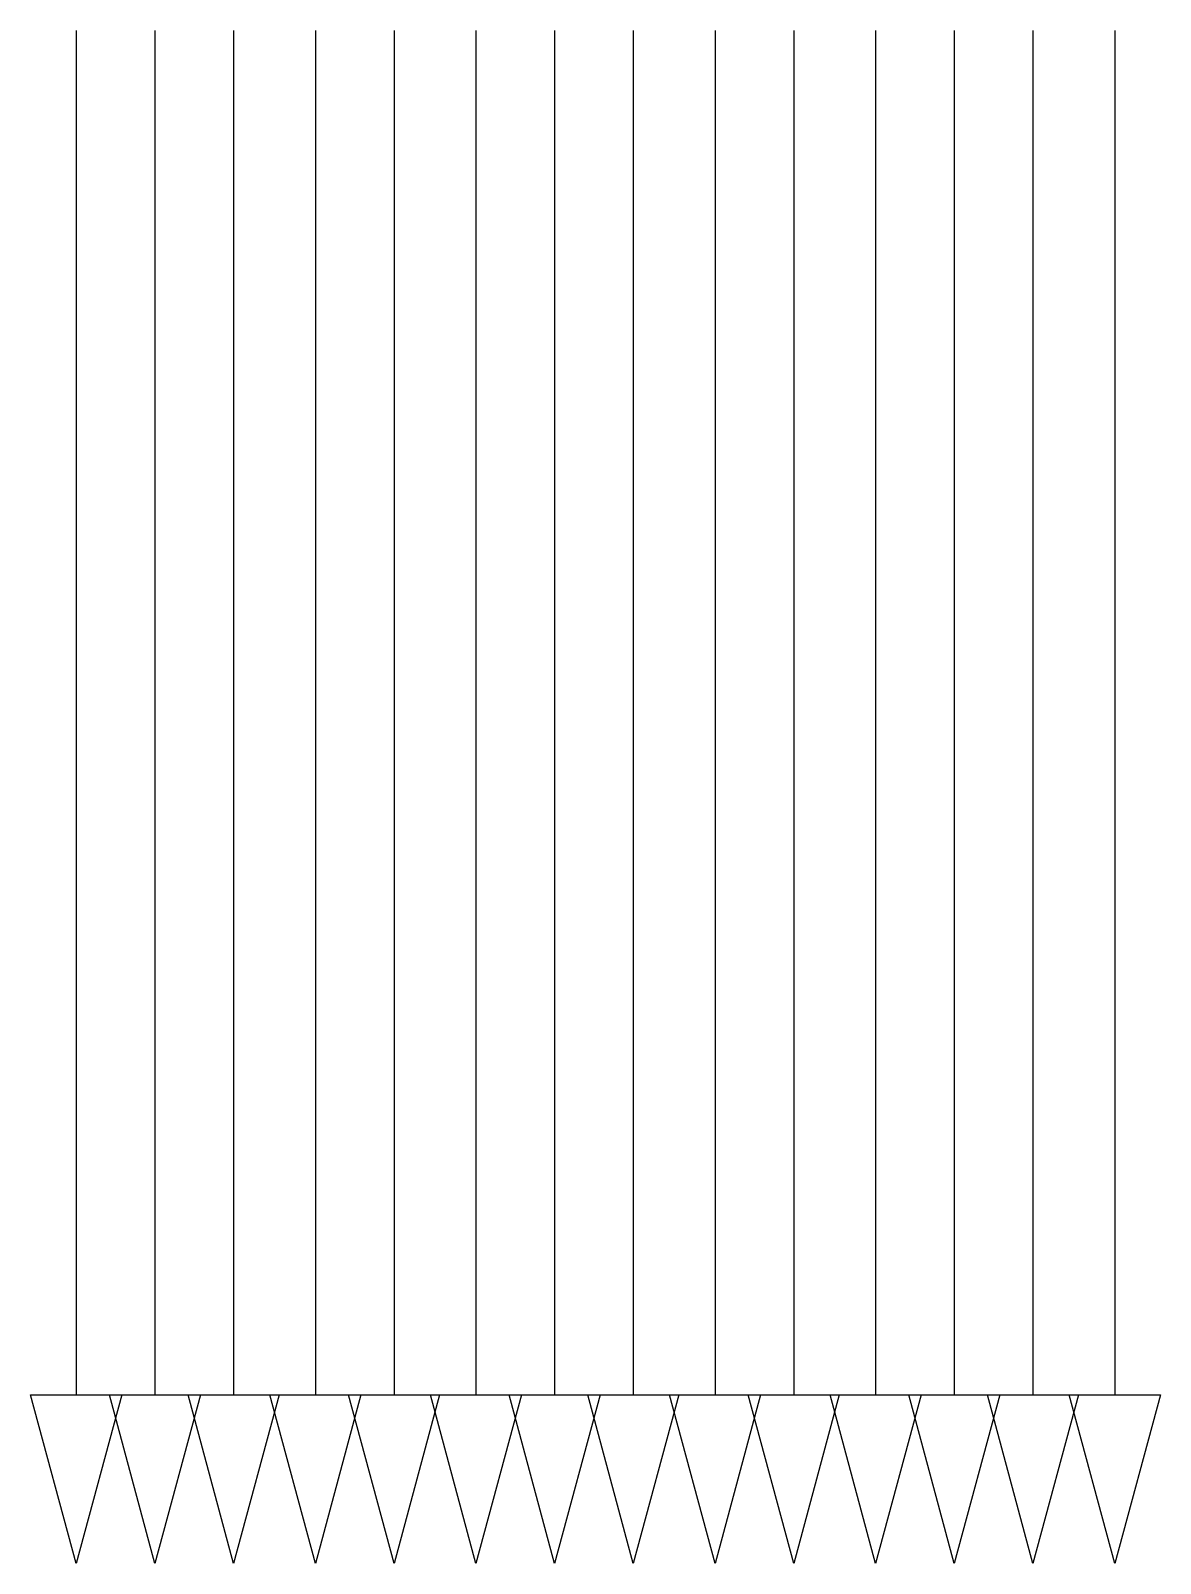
# Model space of a CAD drawing. Extents: x 65 to 208, y -640 to 12.
# Drawn here: x 67.4 to 141.1, y -87.7 to 12.3 of the extents above.
import ezdxf

# ---------------------------------------------------------------- set-up
doc = ezdxf.new("R2010")
doc.units = 0
for name, color, linetype in [('1', 7, 'CONTINUOUS'), ('10', 5, 'CONTINUOUS'), ('11', 4, 'CONTINUOUS'), ('12', 6, 'CONTINUOUS'), ('13', 4, 'CONTINUOUS'), ('14', 7, 'CONTINUOUS'), ('2', 1, 'CONTINUOUS'), ('3', 2, 'CONTINUOUS'), ('4', 3, 'CONTINUOUS'), ('5', 5, 'CONTINUOUS'), ('6', 5, 'CONTINUOUS'), ('7', 5, 'CONTINUOUS'), ('8', 4, 'CONTINUOUS'), ('9', 5, 'CONTINUOUS')]:
    doc.layers.add(name, color=color, linetype=linetype)

msp = doc.modelspace()

# ---------------------------------------------------------------- linework, layer by layer
msp.add_line((70.405373, 12.318087), (70.405373, 11.318087))
msp.add_lwpolyline([(70.405373, 11.318087), (70.405373, -76.681915), (73.375374, -76.681915), (70.405373, -87.681908), (67.435371, -76.681915), (70.405373, -76.681915)])
at = {"layer": '1'}
msp.add_line((70.405373, 12.318087), (70.405373, 11.318087), dxfattribs=at)
msp.add_lwpolyline([(70.405373, 11.318087), (70.405373, -76.681915), (73.375374, -76.681915), (70.405373, -87.681908), (67.435371, -76.681915), (70.405373, -76.681915)], dxfattribs=at)
at = {"layer": '10'}
msp.add_line((117.214066, 12.318081), (117.214066, 11.318081), dxfattribs=at)
msp.add_lwpolyline([(117.214066, 11.318081), (117.214066, -76.681915), (120.184067, -76.681915), (117.214066, -87.681915), (114.244064, -76.681915), (117.214066, -76.681915)], dxfattribs=at)
at = {"layer": '11'}
msp.add_line((122.55188, 12.318079), (122.55188, 11.318079), dxfattribs=at)
msp.add_lwpolyline([(122.55188, 11.318079), (122.55188, -76.681923), (125.521881, -76.681923), (122.55188, -87.681915), (119.581879, -76.681923), (122.55188, -76.681923)], dxfattribs=at)
at = {"layer": '12'}
msp.add_line((127.684387, 12.318083), (127.684387, 11.318083), dxfattribs=at)
msp.add_lwpolyline([(127.684387, 11.318083), (127.684387, -76.681915), (130.654388, -76.681915), (127.684387, -87.681908), (124.714386, -76.681915), (127.684387, -76.681915)], dxfattribs=at)
at = {"layer": '13'}
msp.add_line((132.816879, 12.318068), (132.816879, 11.318068), dxfattribs=at)
msp.add_lwpolyline([(132.816879, 11.318068), (132.816879, -76.681931), (135.78688, -76.681931), (132.816879, -87.681923), (129.846878, -76.681931), (132.816879, -76.681931)], dxfattribs=at)
at = {"layer": '14'}
msp.add_line((138.154755, 12.318083), (138.154755, 11.318083), dxfattribs=at)
msp.add_lwpolyline([(138.154755, 11.318083), (138.154755, -76.681915), (141.124756, -76.681915), (138.154755, -87.681908), (135.184753, -76.681915), (138.154755, -76.681915)], dxfattribs=at)
at = {"layer": '2'}
msp.add_line((75.537842, 12.318083), (75.537842, 11.318083), dxfattribs=at)
msp.add_lwpolyline([(75.537842, 11.318083), (75.537842, -76.681915), (78.507843, -76.681915), (75.537842, -87.681908), (72.567841, -76.681915), (75.537842, -76.681915)], dxfattribs=at)
at = {"layer": '3'}
msp.add_line((80.67038, 12.318071), (80.67038, 11.318071), dxfattribs=at)
msp.add_lwpolyline([(80.67038, 11.318071), (80.67038, -76.681931), (83.640381, -76.681931), (80.67038, -87.681923), (77.700378, -76.681931), (80.67038, -76.681931)], dxfattribs=at)
at = {"layer": '4'}
msp.add_line((86.00824, 12.318092), (86.00824, 11.318092), dxfattribs=at)
msp.add_lwpolyline([(86.00824, 11.318092), (86.00824, -76.681908), (88.978241, -76.681908), (86.00824, -87.6819), (83.038239, -76.681908), (86.00824, -76.681908)], dxfattribs=at)
at = {"layer": '5'}
msp.add_line((91.140762, 12.318081), (91.140762, 11.318081), dxfattribs=at)
msp.add_lwpolyline([(91.140762, 11.318081), (91.140762, -76.681915), (94.110764, -76.681915), (91.140762, -87.681915), (88.170761, -76.681915), (91.140762, -76.681915)], dxfattribs=at)
at = {"layer": '6'}
msp.add_line((96.478577, 12.318094), (96.478577, 11.318094), dxfattribs=at)
msp.add_lwpolyline([(96.478577, 11.318094), (96.478577, -76.681908), (99.448578, -76.681908), (96.478577, -87.6819), (93.508575, -76.681908), (96.478577, -76.681908)], dxfattribs=at)
at = {"layer": '7'}
msp.add_line((101.611145, 12.318087), (101.611145, 11.318087), dxfattribs=at)
msp.add_lwpolyline([(101.611145, 11.318087), (101.611145, -76.681915), (104.581146, -76.681915), (101.611145, -87.681908), (98.641144, -76.681915), (101.611145, -76.681915)], dxfattribs=at)
at = {"layer": '8'}
msp.add_line((106.743713, 12.318079), (106.743713, 11.318079), dxfattribs=at)
msp.add_lwpolyline([(106.743713, 11.318079), (106.743713, -76.681923), (109.713715, -76.681923), (106.743713, -87.681915), (103.773712, -76.681923), (106.743713, -76.681923)], dxfattribs=at)
at = {"layer": '9'}
msp.add_line((112.081497, 12.318077), (112.081497, 11.318077), dxfattribs=at)
msp.add_lwpolyline([(112.081497, 11.318077), (112.081497, -76.681923), (115.051498, -76.681923), (112.081497, -87.681915), (109.111496, -76.681923), (112.081497, -76.681923)], dxfattribs=at)

doc.saveas('drawing.dxf')
